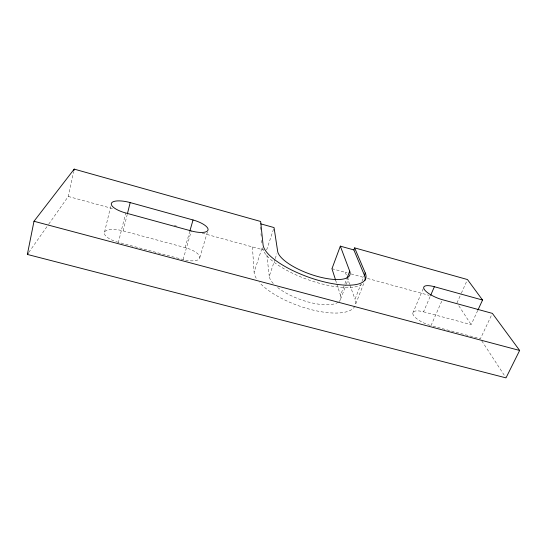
<?xml version="1.0" encoding="UTF-8"?>
<svg xmlns="http://www.w3.org/2000/svg" width="547" height="547" viewBox="0 0 547 547"><rect width="100%" height="100%" fill="white"/><g stroke="black" fill="none" stroke-linecap="round" stroke-linejoin="round"><path stroke-width="0.41" stroke-dasharray="2.73 2.05" d="M48.792 224.072L68.286 196.462L73.654 171.601M104.525 232.133L110.692 206.445M118.419 242.335A16.827 6.126 13.9 0 1 104.47 232.249A16.827 6.126 13.9 0 1 123.123 230.896L185.125 247.6A16.314 6.038 15.8 0 1 199.792 257.781A16.314 6.038 15.8 0 1 183.088 259.565L118.419 242.335L125.721 212.988M123.123 230.896L127.164 214.725M185.125 247.6L189.542 232.16M183.088 259.565L191.293 230.943M199.812 257.658L207.607 231.313M256.256 278.286A53.531 19.583 19.8 0 1 254.095 272.201L262.314 247.162A54.269 18.03 19.7 0 0 308.009 279.695A54.269 18.03 19.7 0 0 363.44 283.12M266.642 249.938L273.521 229.172M273.274 283.524A37.743 13.791 19.8 0 1 269.254 276.262L274.943 259.401M275.216 258.601L276.844 253.781M338.928 301.636A37.743 13.791 19.8 0 0 340.487 295.346L344.651 284.426M344.945 283.64L346.73 278.963M340.603 299.161L346.025 284.966M346.326 284.18L348.439 278.662M363.769 283.462L355.441 304.72A53.531 19.583 19.8 0 0 355.01 299.236L360.76 284.502M361.97 281.397L364.398 275.196M412.78 313.192L423.658 287.654M430.263 325.39A15.562 5.279 23.3 0 1 413.17 314.778A15.562 5.279 23.3 0 1 423.535 311.824L430.311 296.132M441.723 301.219L431.009 325.595L480.403 338.75L491.999 314.142M456.971 302.963L461.039 293.903M461.374 293.144L467.138 280.31M423.535 311.824L471.172 324.651L477.928 310.04M28.813 252.365L48.307 224.762M68.286 196.462L113.502 208.851M174.336 225.521L177.625 226.424M202.294 233.179L263.921 250.068M331.961 268.707L347.003 272.83M351.106 273.951L363.413 277.329M367.516 278.45L429.067 295.318M458.803 305.759L471.172 324.651M481.798 340.89L505.544 377.17M345.362 272.379L346.777 276.331M347.065 277.117L349.615 284.228M349.902 285.021L355.01 299.236M335.578 280.009L336.61 283.237M336.87 284.043L340.487 295.346M266.84 254.854L269.254 276.262M260.297 226.984L260.55 229.508M260.974 233.713L261.22 236.236M261.644 240.441L261.897 242.957M252.44 246.923L254.095 272.201M354.928 306.094A53.531 19.583 19.8 0 1 312.316 309.903A53.531 19.583 19.8 0 1 259.497 282.58M338.272 302.156A37.743 13.791 19.8 0 1 277.397 287.319"/><path stroke-width="0.82" d="M482.55 300.043L434.38 286.717A15.788 4.814 22.8 0 0 424.219 289.308A15.788 4.814 22.8 0 0 442.393 299.694L492.362 313.376L519.65 350.463L506.009 377.881L27.35 254.437L33.996 221.268L74.194 169.119L260.652 221.48L263.073 244.851A54.338 17.887 19.7 0 0 320.098 280.823A54.338 17.887 19.7 0 0 365.259 272.974L354.647 247.873L467.473 279.551L482.55 300.043L477.928 310.04M73.831 170.773L74.194 169.119M127.369 213.911L130.2 202.588L193.029 219.969A16.567 5.518 16.2 0 1 208.065 229.829A16.567 5.518 16.2 0 1 191.293 230.943L125.721 212.988A17.094 5.6 14.4 0 1 111.431 203.238A17.094 5.6 14.4 0 1 130.2 202.588M189.775 231.347L193.029 219.969M364.999 280.31A54.269 18.03 19.7 0 0 364.398 275.196L353.868 249.938L340.33 246.143L331.961 268.707L335.578 280.009M353.868 249.938L354.647 247.873M347.03 278.184L349.704 271.162L340.33 246.143M364.398 275.196L365.259 272.974M430.653 295.346L434.38 286.717M27.35 254.437L28.328 253.056M33.996 221.268L519.65 350.463M260.748 223.846L274.047 227.573L277.657 251.374A38.263 12.697 19.7 0 0 317.745 276.508A38.263 12.697 19.7 0 0 349.704 271.162"/></g></svg>
